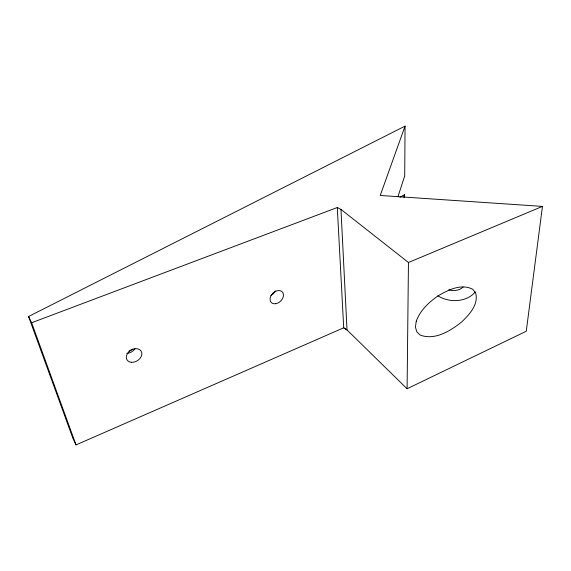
<?xml version="1.0" encoding="UTF-8"?>
<svg xmlns="http://www.w3.org/2000/svg" width="571" height="571" viewBox="0 0 571 571"><rect width="100%" height="100%" fill="white"/><g stroke="black" fill="none" stroke-linecap="round" stroke-linejoin="round"><path stroke-width="0.86" d="M404.575 197.316L404.596 194.654L399.964 197.259M405.053 126.098L380.222 195.468L542.45 206.402L526.262 331.244L407.094 388.758L347.011 329.938L343.706 327.804L76.022 444.902L72.895 438.264L28.55 316.512L405.053 126.098L404.718 175.875L397.958 196.688M407.094 388.758L408.451 262.496L340.973 209.4L337.297 207.523L31.626 322.758L28.55 316.512M403.797 197.195L404.596 194.654M128.96 351.172L132.772 349.017M408.451 262.496L542.45 206.402M31.626 322.758L76.022 444.902M337.297 207.523L343.706 327.804L347.011 329.938L340.973 209.4M475.208 291.959A26.173 20.527 9.1 0 1 437.843 295.828M463.167 287.013A13.083 10.264 9.1 0 1 448.82 289.804M134.942 348.745A8.194 6.167 -31.1 0 1 126.812 353.37M275.372 290.896A7.544 5.51 -43.7 0 1 270.868 295.357M416.252 321.216L415.424 327.012L416.737 331.715L420.063 335.02C434.824 340.701 450.298 330.973 461.575 322.051C469.305 314.664 478.905 304.407 475.607 292.802L472.688 289.254C461.247 283.302 448.085 289.968 438.043 295.892C428.814 302.28 420.163 310.438 416.252 321.216M275.665 303.715A7.644 5.517 -43.7 0 0 283.045 293.009A7.644 5.517 -43.7 0 0 271.568 294.8A7.644 5.517 -43.7 0 0 275.665 303.715M131.658 362.321A8.315 6.181 -31.4 0 0 141.722 352.428A8.315 6.181 -31.4 0 0 128.896 351.765A8.315 6.181 -31.4 0 0 131.658 362.321"/></g></svg>
